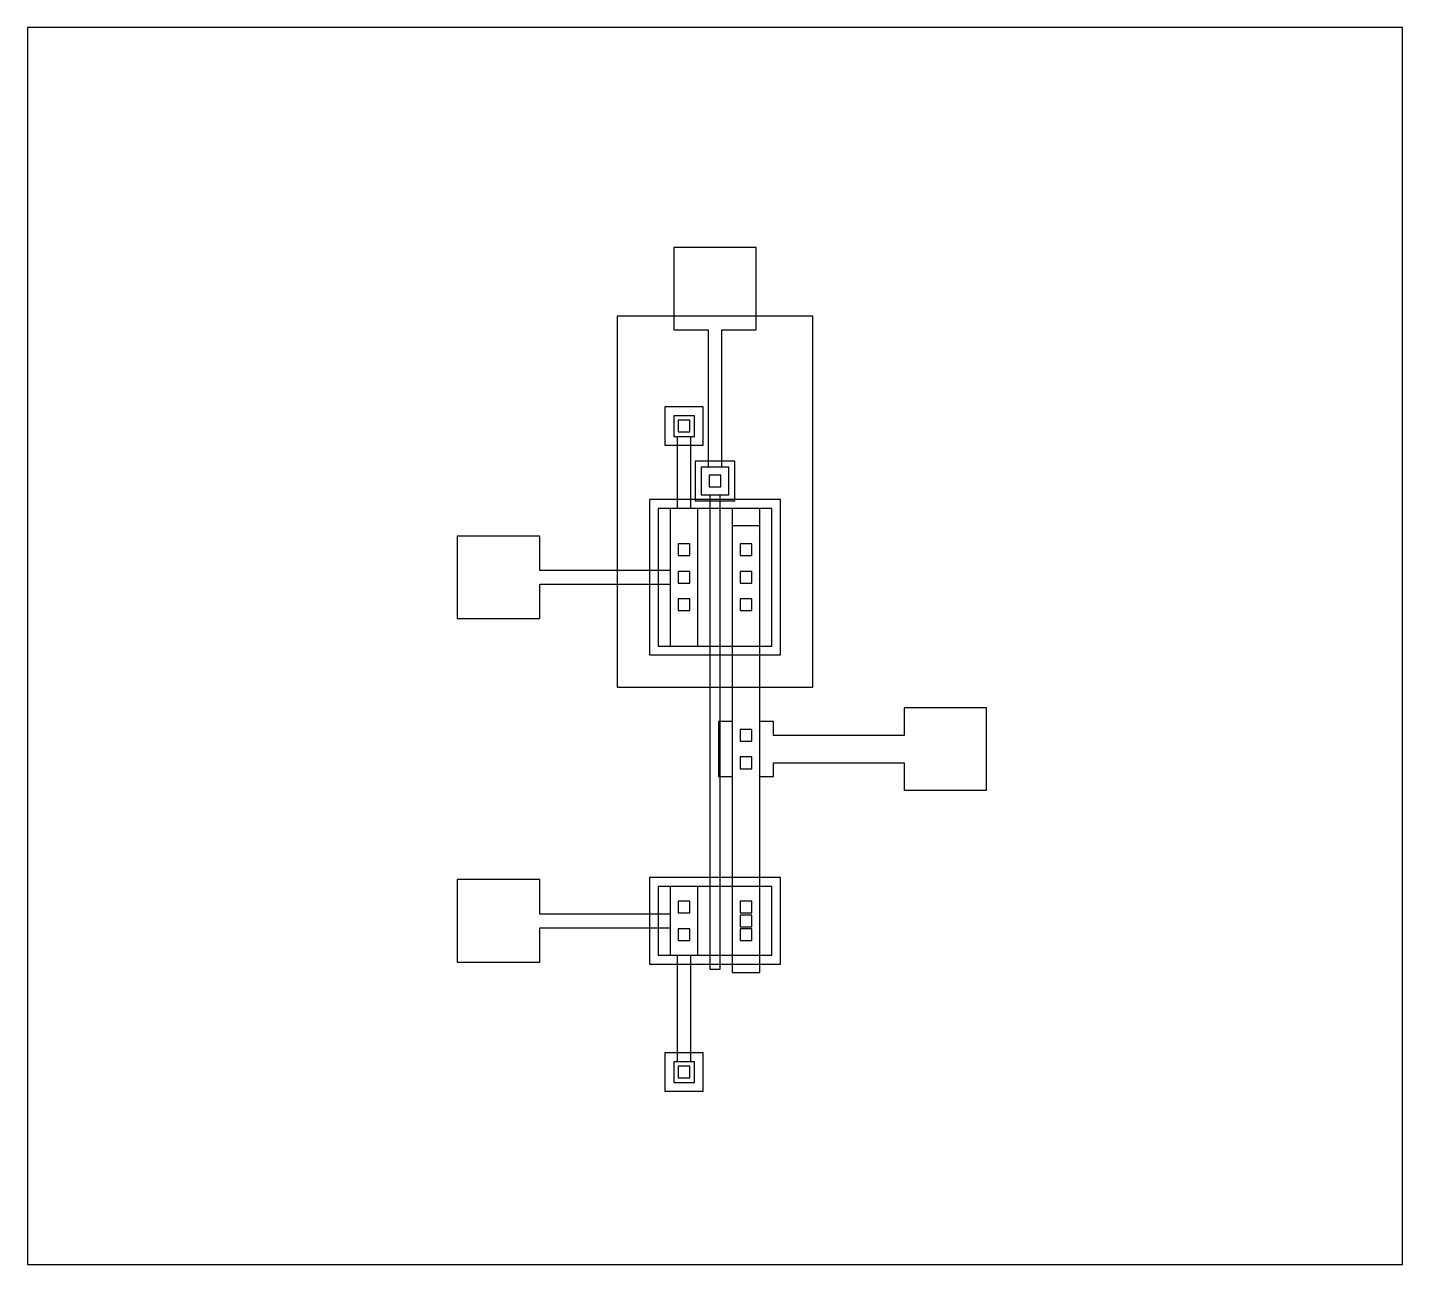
# Model space of a CAD drawing. Header units: millimetres. Extents: x 0 to 0.02, y 0 to 0.018.
import ezdxf

# ---------------------------------------------------------------- set-up
doc = ezdxf.new("R2010")
doc.units = ezdxf.units.MM
for name, color, linetype in [('Aluminum', 7, 'CONTINUOUS'), ('N_Plus_Diffusion', 7, 'CONTINUOUS'), ('N_Plus_Implant_Mask', 7, 'CONTINUOUS'), ('N_Well_Mask', 7, 'CONTINUOUS'), ('Nitride_Poly_Cut_Mask', 7, 'CONTINUOUS'), ('P_Plus_Diffusion', 7, 'CONTINUOUS'), ('P_Plus_Implant_Mask', 7, 'CONTINUOUS'), ('Polysilicon', 7, 'CONTINUOUS'), ('Silicon_Dioxide', 7, 'CONTINUOUS'), ('Tap_Mask', 7, 'CONTINUOUS'), ('Titanium_Nitride', 7, 'CONTINUOUS'), ('Tungsten', 7, 'CONTINUOUS')]:
    doc.layers.add(name, color=color, linetype=linetype)

msp = doc.modelspace()

# ---------------------------------------------------------------- linework, layer by layer
at = {"layer": 'Aluminum', "color": 9}
for points in [[(0.0106, 0.0148), (0.0094, 0.0148), (0.0094, 0.0136), (0.0099, 0.0136), (0.0099, 0.0116), (0.0098, 0.0116), (0.0098, 0.0112), (0.0102, 0.0112), (0.0102, 0.0116), (0.0101, 0.0116), (0.0101, 0.0136), (0.0106, 0.0136)], [(0.0097, 0.01235), (0.0094, 0.01235), (0.0094, 0.01205), (0.00945, 0.01205), (0.00945, 0.011), (0.00935, 0.011), (0.00935, 0.0101), (0.00745, 0.0101), (0.00745, 0.0106), (0.00625, 0.0106), (0.00625, 0.0094), (0.00745, 0.0094), (0.00745, 0.0099), (0.00935, 0.0099), (0.00935, 0.009), (0.00975, 0.009), (0.00975, 0.011), (0.00965, 0.011), (0.00965, 0.01205), (0.0097, 0.01205)], [(0.01065, 0.0071), (0.01085, 0.0071), (0.01085, 0.0073), (0.01275, 0.0073), (0.01275, 0.0069), (0.01395, 0.0069), (0.01395, 0.0081), (0.01275, 0.0081), (0.01275, 0.0077), (0.01085, 0.0077), (0.01085, 0.0079), (0.01065, 0.0079), (0.01065, 0.01075), (0.01025, 0.01075), (0.01025, 0.0079), (0.01005, 0.0079), (0.01005, 0.0071), (0.01025, 0.0071), (0.01025, 0.00425), (0.01065, 0.00425)], [(0.00745, 0.0049), (0.00935, 0.0049), (0.00935, 0.0045), (0.00945, 0.0045), (0.00945, 0.00295), (0.0094, 0.00295), (0.0094, 0.00265), (0.0097, 0.00265), (0.0097, 0.00295), (0.00965, 0.00295), (0.00965, 0.0045), (0.00975, 0.0045), (0.00975, 0.0055), (0.00935, 0.0055), (0.00935, 0.0051), (0.00745, 0.0051), (0.00745, 0.0056), (0.00625, 0.0056), (0.00625, 0.0044), (0.00745, 0.0044)]]:
    msp.add_lwpolyline(points, close=True, dxfattribs=at)
at = {"layer": 'N_Plus_Diffusion', "color": 81, "true_color": 0x90ee90}
for points in [[(0.0097, 0.01235), (0.0094, 0.01235), (0.0094, 0.01205), (0.0097, 0.01205)], [(0.010825, 0.0055), (0.009175, 0.0055), (0.009175, 0.0045), (0.010825, 0.0045)]]:
    msp.add_lwpolyline(points, close=True, dxfattribs=at)
at = {"layer": 'N_Plus_Implant_Mask', "color": 131, "true_color": 0x80ffff}
for points in [[(0.00927, 0.01192), (0.00983, 0.01192), (0.00983, 0.01248), (0.00927, 0.01248)], [(0.009045, 0.00437), (0.010955, 0.00437), (0.010955, 0.00563), (0.009045, 0.00563)]]:
    msp.add_lwpolyline(points, close=True, dxfattribs=at)
at = {"layer": 'N_Well_Mask', "color": 153, "true_color": 0x6495ed}
msp.add_lwpolyline([(0.008575, 0.0084), (0.011425, 0.0084), (0.011425, 0.0138), (0.008575, 0.0138)], close=True, dxfattribs=at)
at = {"layer": 'Nitride_Poly_Cut_Mask', "color": 40, "true_color": 0xffa500}
msp.add_lwpolyline([(0.00971, 0.01111), (0.01029, 0.01111), (0.01029, 0.01169), (0.00971, 0.01169)], close=True, dxfattribs=at)
at = {"layer": 'P_Plus_Diffusion', "color": 11, "true_color": 0xff8080}
for points in [[(0.010825, 0.011), (0.009175, 0.011), (0.009175, 0.009), (0.010825, 0.009)], [(0.0097, 0.00295), (0.0094, 0.00295), (0.0094, 0.00265), (0.0097, 0.00265)]]:
    msp.add_lwpolyline(points, close=True, dxfattribs=at)
at = {"layer": 'P_Plus_Implant_Mask', "color": 211, "true_color": 0xff80ff}
for points in [[(0.009045, 0.00887), (0.010955, 0.00887), (0.010955, 0.01113), (0.009045, 0.01113)], [(0.00927, 0.00252), (0.00983, 0.00252), (0.00983, 0.00308), (0.00927, 0.00308)]]:
    msp.add_lwpolyline(points, close=True, dxfattribs=at)
at = {"layer": 'Polysilicon', "color": 11, "true_color": 0xff6060}
msp.add_lwpolyline([(0.0102, 0.0116), (0.0098, 0.0116), (0.0098, 0.0112), (0.009925, 0.0112), (0.009925, 0.01), (0.009925, 0.0057), (0.009925, 0.0043), (0.010075, 0.0043), (0.010075, 0.005), (0.010075, 0.0088), (0.010075, 0.0112), (0.0102, 0.0112)], close=True, dxfattribs=at)
at = {"layer": 'Silicon_Dioxide', "color": 255, "true_color": 0xe0e8ff}
msp.add_lwpolyline([(0, 0), (0.02, 0), (0.02, 0.018), (0, 0.018)], close=True, dxfattribs=at)
msp.add_lwpolyline([(0, 0), (0.02, 0), (0.02, 0.018), (0, 0.018)], close=True, dxfattribs=at)
at = {"layer": 'Tap_Mask', "color": 91, "true_color": 0x80ff80}
for points in [[(0.0094, 0.01205), (0.0097, 0.01205), (0.0097, 0.01235), (0.0094, 0.01235)], [(0.0094, 0.00265), (0.0097, 0.00265), (0.0097, 0.00295), (0.0094, 0.00295)]]:
    msp.add_lwpolyline(points, close=True, dxfattribs=at)
at = {"layer": 'Titanium_Nitride', "color": 43, "true_color": 0xd4af37}
for points in [[(0.0097, 0.01235), (0.0094, 0.01235), (0.0094, 0.01205), (0.0097, 0.01205)], [(0.0102, 0.0116), (0.0098, 0.0116), (0.0098, 0.0112), (0.0102, 0.0112)], [(0.00975, 0.011), (0.00935, 0.011), (0.00935, 0.009), (0.00975, 0.009)], [(0.01065, 0.009), (0.01065, 0.011), (0.01025, 0.011), (0.01025, 0.01075), (0.01025, 0.00425), (0.01065, 0.00425)], [(0.00975, 0.0055), (0.00935, 0.0055), (0.00935, 0.0045), (0.00975, 0.0045)], [(0.0097, 0.00295), (0.0094, 0.00295), (0.0094, 0.00265), (0.0097, 0.00265)]]:
    msp.add_lwpolyline(points, close=True, dxfattribs=at)
at = {"layer": 'Tungsten', "color": 171, "true_color": 0x8080ff}
for points in [[(0.009635, 0.012285), (0.009465, 0.012285), (0.009465, 0.012115), (0.009635, 0.012115)], [(0.009635, 0.012285), (0.009465, 0.012285), (0.009465, 0.012115), (0.009635, 0.012115)], [(0.009635, 0.012285), (0.009465, 0.012285), (0.009465, 0.012115), (0.009635, 0.012115)], [(0.009635, 0.012285), (0.009465, 0.012285), (0.009465, 0.012115), (0.009635, 0.012115)], [(0.009635, 0.012285), (0.009465, 0.012285), (0.009465, 0.012115), (0.009635, 0.012115)], [(0.009635, 0.012285), (0.009465, 0.012285), (0.009465, 0.012115), (0.009635, 0.012115)], [(0.009635, 0.012285), (0.009465, 0.012285), (0.009465, 0.012115), (0.009635, 0.012115)], [(0.010085, 0.011485), (0.009915, 0.011485), (0.009915, 0.011315), (0.010085, 0.011315)], [(0.010085, 0.011485), (0.009915, 0.011485), (0.009915, 0.011315), (0.010085, 0.011315)], [(0.010085, 0.011485), (0.009915, 0.011485), (0.009915, 0.011315), (0.010085, 0.011315)], [(0.010085, 0.011485), (0.009915, 0.011485), (0.009915, 0.011315), (0.010085, 0.011315)], [(0.010085, 0.011485), (0.009915, 0.011485), (0.009915, 0.011315), (0.010085, 0.011315)], [(0.010085, 0.011485), (0.009915, 0.011485), (0.009915, 0.011315), (0.010085, 0.011315)], [(0.009635, 0.010485), (0.009465, 0.010485), (0.009465, 0.010315), (0.009635, 0.010315)], [(0.009635, 0.010485), (0.009465, 0.010485), (0.009465, 0.010315), (0.009635, 0.010315)], [(0.009635, 0.010485), (0.009465, 0.010485), (0.009465, 0.010315), (0.009635, 0.010315)], [(0.009635, 0.010485), (0.009465, 0.010485), (0.009465, 0.010315), (0.009635, 0.010315)], [(0.009635, 0.010485), (0.009465, 0.010485), (0.009465, 0.010315), (0.009635, 0.010315)], [(0.009635, 0.010485), (0.009465, 0.010485), (0.009465, 0.010315), (0.009635, 0.010315)], [(0.009635, 0.010485), (0.009465, 0.010485), (0.009465, 0.010315), (0.009635, 0.010315)], [(0.010535, 0.010485), (0.010365, 0.010485), (0.010365, 0.010315), (0.010535, 0.010315)], [(0.010535, 0.010485), (0.010365, 0.010485), (0.010365, 0.010315), (0.010535, 0.010315)], [(0.010535, 0.010485), (0.010365, 0.010485), (0.010365, 0.010315), (0.010535, 0.010315)], [(0.010535, 0.010485), (0.010365, 0.010485), (0.010365, 0.010315), (0.010535, 0.010315)], [(0.009635, 0.010085), (0.009465, 0.010085), (0.009465, 0.009915), (0.009635, 0.009915)], [(0.009635, 0.010085), (0.009465, 0.010085), (0.009465, 0.009915), (0.009635, 0.009915)], [(0.009635, 0.010085), (0.009465, 0.010085), (0.009465, 0.009915), (0.009635, 0.009915)], [(0.009635, 0.010085), (0.009465, 0.010085), (0.009465, 0.009915), (0.009635, 0.009915)], [(0.009635, 0.010085), (0.009465, 0.010085), (0.009465, 0.009915), (0.009635, 0.009915)], [(0.009635, 0.010085), (0.009465, 0.010085), (0.009465, 0.009915), (0.009635, 0.009915)], [(0.009635, 0.010085), (0.009465, 0.010085), (0.009465, 0.009915), (0.009635, 0.009915)], [(0.010535, 0.010085), (0.010365, 0.010085), (0.010365, 0.009915), (0.010535, 0.009915)], [(0.010535, 0.010085), (0.010365, 0.010085), (0.010365, 0.009915), (0.010535, 0.009915)], [(0.010535, 0.010085), (0.010365, 0.010085), (0.010365, 0.009915), (0.010535, 0.009915)], [(0.010535, 0.010085), (0.010365, 0.010085), (0.010365, 0.009915), (0.010535, 0.009915)], [(0.010535, 0.010085), (0.010365, 0.010085), (0.010365, 0.009915), (0.010535, 0.009915)], [(0.010535, 0.010085), (0.010365, 0.010085), (0.010365, 0.009915), (0.010535, 0.009915)], [(0.010535, 0.010085), (0.010365, 0.010085), (0.010365, 0.009915), (0.010535, 0.009915)], [(0.009635, 0.009685), (0.009465, 0.009685), (0.009465, 0.009515), (0.009635, 0.009515)], [(0.009635, 0.009685), (0.009465, 0.009685), (0.009465, 0.009515), (0.009635, 0.009515)], [(0.009635, 0.009685), (0.009465, 0.009685), (0.009465, 0.009515), (0.009635, 0.009515)], [(0.009635, 0.009685), (0.009465, 0.009685), (0.009465, 0.009515), (0.009635, 0.009515)], [(0.009635, 0.009685), (0.009465, 0.009685), (0.009465, 0.009515), (0.009635, 0.009515)], [(0.009635, 0.009685), (0.009465, 0.009685), (0.009465, 0.009515), (0.009635, 0.009515)], [(0.009635, 0.009685), (0.009465, 0.009685), (0.009465, 0.009515), (0.009635, 0.009515)], [(0.010535, 0.009685), (0.010365, 0.009685), (0.010365, 0.009515), (0.010535, 0.009515)], [(0.010535, 0.009685), (0.010365, 0.009685), (0.010365, 0.009515), (0.010535, 0.009515)], [(0.010535, 0.009685), (0.010365, 0.009685), (0.010365, 0.009515), (0.010535, 0.009515)], [(0.010535, 0.009685), (0.010365, 0.009685), (0.010365, 0.009515), (0.010535, 0.009515)], [(0.010535, 0.007785), (0.010365, 0.007785), (0.010365, 0.007615), (0.010535, 0.007615)], [(0.010535, 0.007785), (0.010365, 0.007785), (0.010365, 0.007615), (0.010535, 0.007615)], [(0.010535, 0.007785), (0.010365, 0.007785), (0.010365, 0.007615), (0.010535, 0.007615)], [(0.010535, 0.007385), (0.010365, 0.007385), (0.010365, 0.007215), (0.010535, 0.007215)], [(0.010535, 0.007385), (0.010365, 0.007385), (0.010365, 0.007215), (0.010535, 0.007215)], [(0.010535, 0.007385), (0.010365, 0.007385), (0.010365, 0.007215), (0.010535, 0.007215)], [(0.009635, 0.005285), (0.009465, 0.005285), (0.009465, 0.005115), (0.009635, 0.005115)], [(0.009635, 0.005285), (0.009465, 0.005285), (0.009465, 0.005115), (0.009635, 0.005115)], [(0.009635, 0.005285), (0.009465, 0.005285), (0.009465, 0.005115), (0.009635, 0.005115)], [(0.009635, 0.005285), (0.009465, 0.005285), (0.009465, 0.005115), (0.009635, 0.005115)], [(0.009635, 0.005285), (0.009465, 0.005285), (0.009465, 0.005115), (0.009635, 0.005115)], [(0.009635, 0.005285), (0.009465, 0.005285), (0.009465, 0.005115), (0.009635, 0.005115)], [(0.009635, 0.005285), (0.009465, 0.005285), (0.009465, 0.005115), (0.009635, 0.005115)], [(0.010535, 0.005285), (0.010365, 0.005285), (0.010365, 0.005115), (0.010535, 0.005115)], [(0.010535, 0.005285), (0.010365, 0.005285), (0.010365, 0.005115), (0.010535, 0.005115)], [(0.010535, 0.005285), (0.010365, 0.005285), (0.010365, 0.005115), (0.010535, 0.005115)], [(0.010535, 0.005285), (0.010365, 0.005285), (0.010365, 0.005115), (0.010535, 0.005115)], [(0.010535, 0.005085), (0.010365, 0.005085), (0.010365, 0.004915), (0.010535, 0.004915)], [(0.010535, 0.005085), (0.010365, 0.005085), (0.010365, 0.004915), (0.010535, 0.004915)], [(0.010535, 0.005085), (0.010365, 0.005085), (0.010365, 0.004915), (0.010535, 0.004915)], [(0.009635, 0.004885), (0.009465, 0.004885), (0.009465, 0.004715), (0.009635, 0.004715)], [(0.009635, 0.004885), (0.009465, 0.004885), (0.009465, 0.004715), (0.009635, 0.004715)], [(0.009635, 0.004885), (0.009465, 0.004885), (0.009465, 0.004715), (0.009635, 0.004715)], [(0.009635, 0.004885), (0.009465, 0.004885), (0.009465, 0.004715), (0.009635, 0.004715)], [(0.009635, 0.004885), (0.009465, 0.004885), (0.009465, 0.004715), (0.009635, 0.004715)], [(0.009635, 0.004885), (0.009465, 0.004885), (0.009465, 0.004715), (0.009635, 0.004715)], [(0.009635, 0.004885), (0.009465, 0.004885), (0.009465, 0.004715), (0.009635, 0.004715)], [(0.010535, 0.004885), (0.010365, 0.004885), (0.010365, 0.004715), (0.010535, 0.004715)], [(0.010535, 0.004885), (0.010365, 0.004885), (0.010365, 0.004715), (0.010535, 0.004715)], [(0.010535, 0.004885), (0.010365, 0.004885), (0.010365, 0.004715), (0.010535, 0.004715)], [(0.010535, 0.004885), (0.010365, 0.004885), (0.010365, 0.004715), (0.010535, 0.004715)], [(0.009635, 0.002885), (0.009465, 0.002885), (0.009465, 0.002715), (0.009635, 0.002715)], [(0.009635, 0.002885), (0.009465, 0.002885), (0.009465, 0.002715), (0.009635, 0.002715)], [(0.009635, 0.002885), (0.009465, 0.002885), (0.009465, 0.002715), (0.009635, 0.002715)], [(0.009635, 0.002885), (0.009465, 0.002885), (0.009465, 0.002715), (0.009635, 0.002715)], [(0.009635, 0.002885), (0.009465, 0.002885), (0.009465, 0.002715), (0.009635, 0.002715)], [(0.009635, 0.002885), (0.009465, 0.002885), (0.009465, 0.002715), (0.009635, 0.002715)], [(0.009635, 0.002885), (0.009465, 0.002885), (0.009465, 0.002715), (0.009635, 0.002715)]]:
    msp.add_lwpolyline(points, close=True, dxfattribs=at)

doc.saveas('drawing.dxf')
